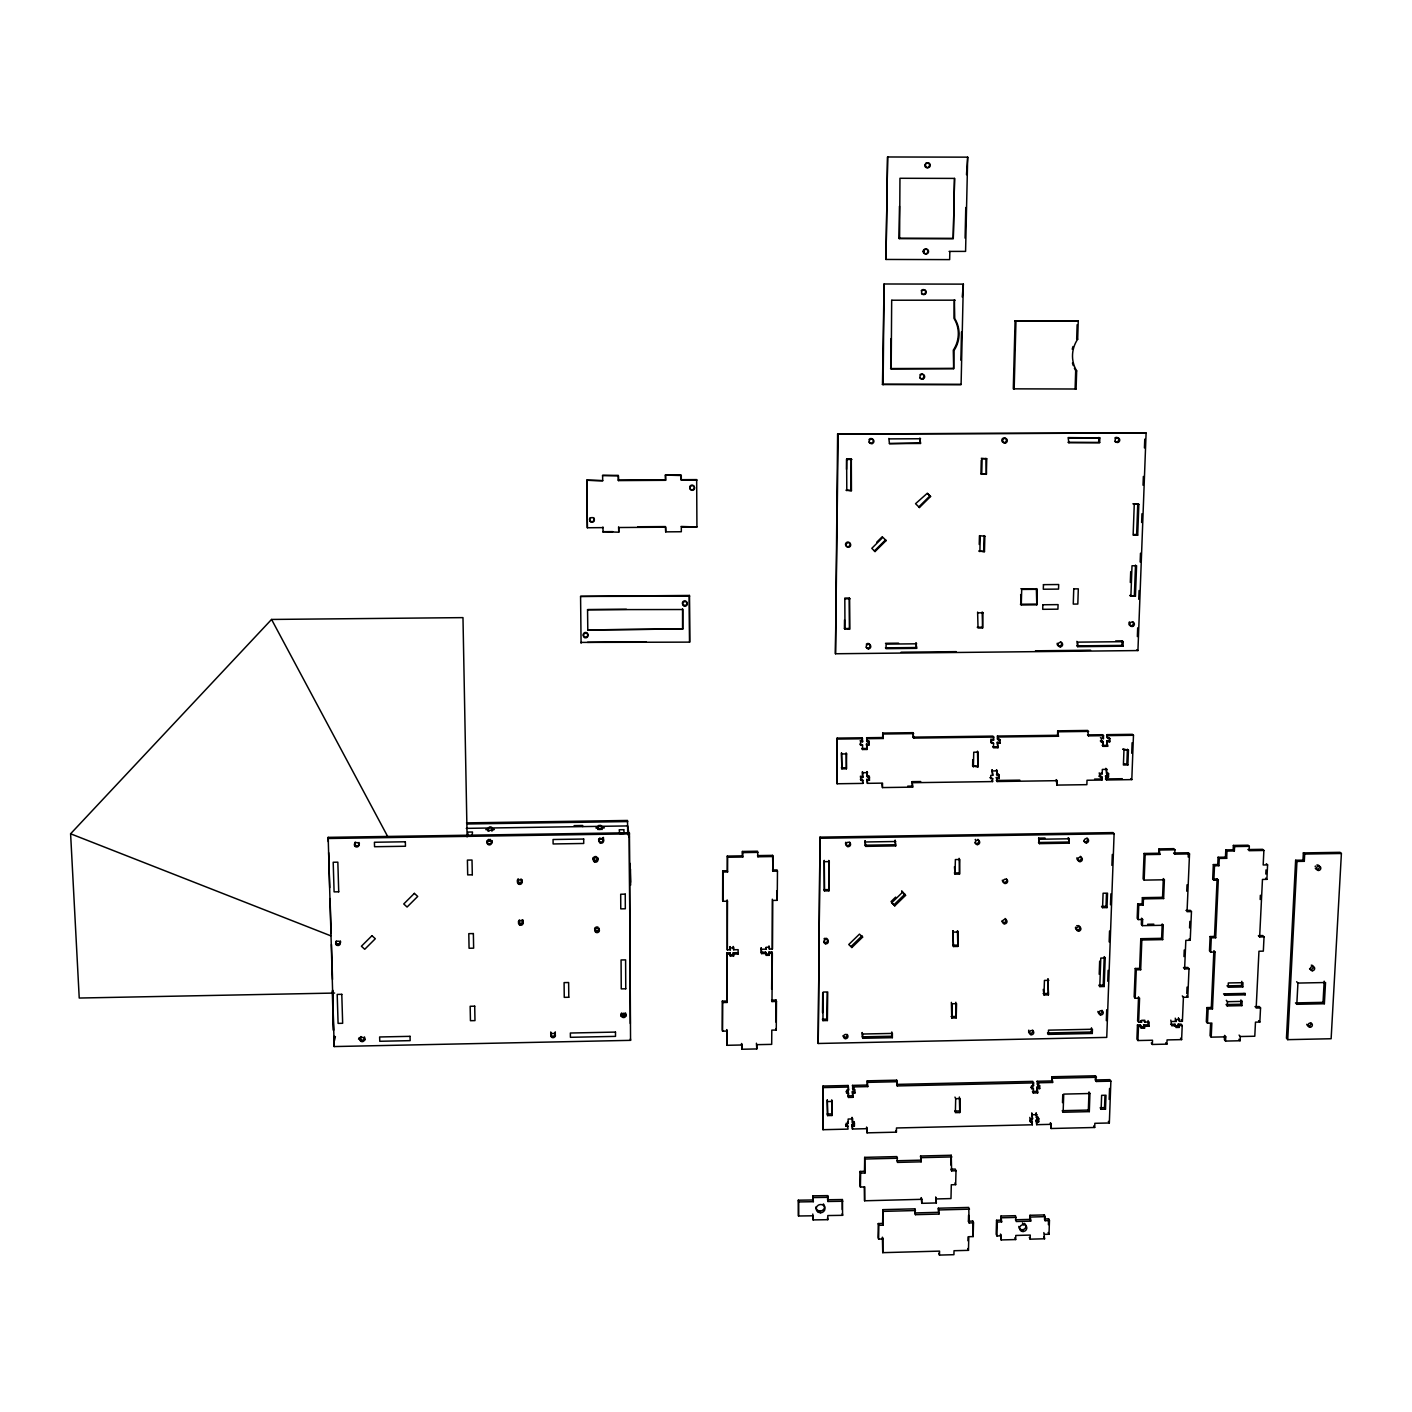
<?xml version="1.0" encoding="UTF-8"?>
<svg xmlns="http://www.w3.org/2000/svg" width="1412" height="1412" viewBox="0 0 1412 1412"><rect width="100%" height="100%" fill="white"/><g stroke="black" fill="none" stroke-linecap="round" stroke-linejoin="round"><path stroke-width="1.5" d="M581.073 643.219L580.579 596.411L689.374 595.44L689.638 642.125L580.985 642.407M689.638 642.125L689.374 595.44M637.765 526.764L665.458 526.57L665.705 531.865L681.325 531.742L681.325 527.082L696.928 526.976L696.663 479.603L681.025 479.692L681.025 474.997L665.352 475.085L665.599 480.309L618.456 480.592L618.279 475.35L602.571 475.438L602.73 480.68L586.862 480.239L602.73 480.68M722.344 1001.126L722.662 1002.538L727.145 1002.449L726.827 1001.037L722.344 1001.126L722.256 1029.683L722.573 1031.148L727.056 1031.06L727.003 1045.304L741.918 1044.986L741.9 1049.257L756.779 1048.939L756.814 1044.668L771.693 1044.368L771.799 1030.125L776.265 1030.036L776.476 1001.461L776.053 1000.049L771.587 1000.137L771.993 1001.549L776.476 1001.461M722.715 870.816L723.032 872.016L727.586 871.945L727.251 870.745L722.715 870.816L722.626 900.026L722.962 901.28L727.48 901.209L727.321 949.87L730.339 949.817L730.004 946.622L730.339 949.817M722.573 1031.148L722.662 1002.538M722.962 901.28L723.032 872.016M726.827 1001.037L726.968 952.888L729.969 952.818L730.304 956.03L733.622 955.977L733.269 952.765L737.77 952.676L738.123 954.018L733.622 954.088M727.251 870.745L727.286 856.096L742.412 855.848L742.783 857.031L727.621 857.26L727.286 856.096M727.145 1002.449L726.968 952.888M727.586 871.945L727.621 857.26M730.304 956.03L729.969 952.818M733.622 955.977L733.269 952.765M733.64 949.764L733.305 946.552L733.64 949.764L738.141 949.676L738.123 954.018M742.412 855.848L742.43 851.454L757.538 851.207L757.909 856.784L773.035 856.537L772.929 871.204L777.465 871.133L777.235 900.344L772.717 900.415L772.382 949.041L769.381 949.093L768.975 945.899M742.783 857.031L742.43 851.454M756.426 1043.203L756.779 1048.939M761.545 953.577L761.174 947.911L761.545 953.577L766.045 953.488L766.028 955.359L769.328 955.306L768.94 952.094L771.923 952.041L772.346 953.365L771.993 1001.549M761.156 952.235L765.639 952.165L765.639 954.035L768.922 953.965L769.328 955.306M761.58 949.235L766.081 949.164L766.081 947.276L769.381 947.223L769.381 949.093M768.922 953.965L768.94 952.094M771.658 989.212L771.923 952.041M772.311 899.179L772.382 949.041M772.929 871.204L772.611 855.372L757.52 855.601L757.909 856.784M775.894 1022.006L776.053 1000.049M776.882 890.76L777.235 900.344M798.309 1200.2L798.504 1215.997L813.171 1215.785L813.118 1219.915L827.767 1219.686L827.82 1215.555L842.611 1215.326L842.382 1199.547L827.608 1199.759L827.661 1195.629L813.012 1195.84L813.312 1201.7L798.645 1201.93L798.309 1200.2L812.959 1199.988M798.504 1215.997L798.645 1201.93M812.8 1214.038L813.118 1219.915M813.312 1201.7L813.012 1195.84M820.001 837.139L818.201 1043.486L1106.743 1037.396L1114.103 833.715L1113.097 832.586L820.001 837.139L818.201 1043.486M822.508 1012.616L822.719 992.865M824.414 890.901L824.255 860.508L824.414 890.901L828.932 890.831L829.285 861.602L828.756 860.438L828.932 890.831M822.931 1020.629L823.249 992.054L827.714 991.965L827.379 1020.541L822.931 1020.629L822.419 1019.199L826.867 1019.111L827.379 1020.541M852.954 1093.117L854.86 1093.082L854.313 1091.529L852.407 1091.564L852.883 1097.336L848.471 1097.442L848.524 1093.223L846.6 1093.259L846.653 1090.17L848.559 1090.117L848.065 1085.493L823.002 1086.04L823.019 1129.706L848.03 1129.106L847.535 1124.711L845.611 1124.764L846.159 1126.352L848.065 1126.317M823.019 1129.706L823.002 1086.04M826.867 1019.111L827.185 992.777M827.591 1115.586L827.273 1100.001L827.591 1115.586L832.021 1115.498L832.197 1101.448L831.686 1099.895L832.021 1115.498M842.787 1201.259L827.979 1201.488L827.661 1195.629M837.616 433.961L835.463 653.756L1137.931 650.561L1146.103 433.007L837.616 433.961L1146.103 433.007M835.463 653.756L838.163 434.419M867.109 744.971L869.068 744.954L866.509 743.983L867.039 749.454L862.485 749.507L862.555 745.042L860.579 745.059L860.614 741.777L862.591 741.759L862.061 737.788L837.157 738.105L837.122 783.766L862.873 783.395L862.344 779.389L860.385 779.424L862.926 780.43M837.122 783.766L837.157 738.105M841.87 768.852L841.517 752.949L841.87 768.852L846.423 768.781L846.618 753.902L846.07 752.896L846.423 768.781M844.976 629.346L844.817 598.07L849.424 598.035L849.583 629.293L844.429 628.552L844.535 619.85M846.494 469.384L846.635 458.988L851.295 458.971L851.436 490.688L846.229 490.176L851.436 490.688M846.794 490.723L846.635 458.988M849.583 629.293L849.424 598.035M850.871 490.14L851.295 458.971M842.258 1209.572L842.382 1199.547M846.159 1126.352L846.194 1123.281L848.1 1123.246L848.171 1119.045L852.583 1118.939L852.513 1123.14L854.437 1123.087L854.384 1126.176L852.477 1126.211L851.93 1124.605L853.836 1124.57L854.384 1126.176M848.471 1097.442L847.977 1091.67L846.07 1091.705M848.065 1085.493L848.559 1090.117M851.93 1124.605L852.442 1129.018L867.127 1128.665L867.056 1132.848L896.408 1132.159L896.479 1127.976L1032.348 1124.782L1031.59 1120.422L1029.701 1120.457L1030.548 1122.046L1032.437 1122.011M852.883 1097.336L852.407 1091.564M854.86 1093.082L854.913 1089.693L852.989 1089.746L852.495 1085.387L867.215 1085.051L867.78 1086.605L853.042 1086.922L852.495 1085.387M852.442 1129.018L852.477 1126.211M852.989 1089.746L853.042 1086.922M853.836 1124.57L853.889 1121.499L854.437 1123.087M860.949 780.465L860.42 776.159L862.961 777.165L861.002 777.2M862.591 741.759L862.061 737.788M862.344 779.389L862.873 783.395M862.397 776.141L862.45 771.693L862.961 777.165M860.084 1171.43L860.632 1173.107L865.026 1173.001L864.479 1171.325L860.084 1171.43L859.873 1185.356L860.42 1187.051L864.815 1186.945L864.603 1200.782L921.842 1199.317L921.771 1203.324L936.332 1202.953L935.732 1197.235L936.332 1202.953M862.732 1038.297L862.238 1032.578L862.732 1038.297L892.331 1037.679L892.402 1033.408L862.803 1034.025M865.609 846.37L865.097 840.828L865.609 846.37L895.685 845.894L895.137 840.352L895.685 845.894M867.039 749.454L866.509 743.983M869.068 744.954L869.121 741.671L867.144 741.688L866.615 737.735L882.659 737.523L883.277 738.494L867.197 738.705L866.615 737.735M860.42 1187.051L860.632 1173.107M867.144 741.688L867.197 738.705M866.88 779.336L869.421 780.342L866.88 779.336L867.409 783.342L882.535 783.13L882.465 787.578L912.664 787.137L912.099 781.648L920.712 781.542M867.515 777.112L866.986 771.623L867.515 777.112L869.474 777.077L869.421 780.342M867.409 783.342L867.462 780.377M868.486 743.965L868.539 740.682L866.562 740.718M868.839 779.3L868.892 776.053L866.933 776.07M864.232 1187.21L864.603 1200.782M864.479 1171.325L864.691 1157.363L896.902 1156.587L897.432 1162.411L921.153 1161.829L920.571 1156.004L951.229 1155.263L951.617 1170.866L955.995 1170.76L955.659 1184.668L951.3 1184.774L950.982 1198.576L936.421 1198.947M865.026 1173.001L864.691 1157.363M867.215 1085.051L867.268 1080.833L896.691 1080.18L897.238 1085.934L1033.602 1082.898L1033.513 1085.704L1031.625 1085.74L1031.537 1088.828L1033.425 1088.776L1033.302 1092.976L1037.679 1092.87L1036.955 1087.152L1038.844 1087.099L1039.709 1088.634L1037.802 1088.687M867.78 1086.605L867.268 1080.833M882.482 384.399L884.071 283.988L963.337 284.13L961.095 384.523L882.482 384.399L961.095 384.523M883.118 384.77L884.071 283.988M885.977 259.455L887.601 156.979L885.977 259.455L949.658 259.614L949.835 251.53M881.9 783.554L882.465 787.578M882.659 737.523L882.729 733.057L913.017 732.669L913.599 738.105L993.73 737.082L993.642 740.047L990.889 739.111L990.8 742.377L993.554 743.33L993.448 747.795L997.966 747.725L997.278 742.288L1000.049 743.241L998.09 743.277M883.277 738.494L882.729 733.057M920.5 443.456L919.9 438.285L920.5 443.456L889.436 443.597L888.872 438.444M953.665 368.709L953.294 350.158A29.07 28.24 -65.1 0 0 953.982 318.335L954.371 299.962L954.741 318.582A29.122 28.293 -65 0 1 954.053 350.458L953.665 368.709L891.184 368.885L891.043 338.58M891.184 368.885L891.678 300.032M878.264 1223.551L878.846 1225.298L883.224 1225.192L882.624 1223.445L878.264 1223.551L878.035 1237.318L878.617 1239.083L882.977 1238.977L882.747 1252.656L939.562 1251.12L939.474 1255.091L953.93 1254.686L954.018 1250.732L968.473 1250.344L968.808 1236.7L973.15 1236.577L973.503 1222.827L972.762 1221.08L968.42 1221.203L968.561 1215.308M878.617 1239.083L878.846 1225.298M899.603 238.557L899.956 178.283L954.547 178.406L953.259 238.593L898.932 238.451L899.479 206.223M882.624 1223.445L882.871 1209.643L914.835 1208.831L915.4 1214.673L938.927 1214.073L938.327 1208.213L968.756 1207.437L969.161 1222.951L973.503 1222.827M883.224 1225.192L882.871 1209.643M892.331 1037.679L891.784 1031.96M897.238 1085.934L896.691 1080.18M912.664 787.137L912.099 781.648M913.599 738.105L913.017 732.669M916.6 648.355L916.017 642.99L916.6 648.355L886.048 648.673L886.118 644.119L916.688 643.801M915.4 1214.673L914.835 1208.831M921.153 1161.829L920.571 1156.004M953.259 238.593L954.547 178.406M938.927 1214.073L938.327 1208.213M960.866 360.184L961.484 331.873M962.26 297.014L963.337 284.13M965.084 238.134L965.773 207.511M966.496 174.7L967.679 157.156L965.579 251.389L949.076 251.407M951.776 1017.981L952.112 1003.773L956.542 1003.667L956.206 1017.893L951.776 1017.981L951.388 1002.361M953.4 946.517L952.994 930.826L953.4 946.517L957.848 946.428L958.183 932.026L957.46 930.737L957.848 946.428M955.042 874.152L955.377 859.573L959.86 859.502L959.525 874.081L955.042 874.152L954.459 866.721M951 1165.218L951.229 1155.263M956.206 1017.893L955.818 1002.273M959.525 874.081L959.119 858.319M955.695 1098.66L955.359 1112.638L959.754 1112.55L960.089 1098.554L955.695 1098.66L954.971 1097.106M959.754 1112.55L959.366 1097M973.38 767.051L973.75 752.208L978.269 752.155L977.898 766.981L972.621 766.028L972.762 759.674M979.24 544.45L979.451 535.678L984.852 536.26L984.464 551.651L979.081 551.033L984.464 551.651M981.305 458.282L986.741 458.759L986.37 474.326L980.934 473.85L981.252 460.224M977.616 612.084L978.022 628.022L982.593 627.987L982.981 612.79L982.17 612.031L982.593 627.987M979.875 551.686L980.246 536.295M981.728 474.361L982.117 458.776L986.741 458.759M977.898 766.981L977.492 751.149M983.67 550.998L984.04 535.642L984.852 536.26M986.37 474.326L985.929 458.265M967.944 1240.777L968.032 1236.877M972.762 1221.08L973.15 1236.577M991.595 743.347L991.683 740.082M912.752 782.707L992.583 781.577L992.654 778.63L989.9 777.606M992.742 775.365L992.054 769.911L992.742 775.365L990.783 775.4L990.694 778.647L992.654 778.63M1102.066 777.094L1099.136 776.088L1102.066 777.094L1101.96 780.042L1087.011 780.254L1086.869 784.666L1056.953 785.09L1057.094 780.677L997.084 781.524L996.36 777.518L999.114 778.524L996.36 777.518M997.243 775.312L996.554 769.84L997.243 775.312L999.202 775.276L999.114 778.524M997.966 747.725L997.278 742.288M997.437 736.058L998.249 737.011L1058.471 736.252L1057.553 735.281L997.437 736.058L997.349 739.023L1000.137 739.976L1000.049 743.241M997.084 781.524L997.172 778.559M998.16 739.994L998.249 737.011M998.302 777.5L998.39 774.253L996.431 774.27M999.219 742.271L999.308 739.005L1000.137 739.976M1015.087 320.771L1013.286 388.847L1076.085 389.006L1076.668 370.862A29.034 27.834 -59.9 0 1 1077.674 339.215L1078.256 320.93L1015.087 320.771L1078.256 320.93M1014.151 389.2L1015.969 321.018M996.537 1220.268L997.313 1222.015L1001.655 1221.892L1000.861 1220.144L996.537 1220.268L996.166 1234.194L996.943 1235.959L1001.267 1235.835L1001.161 1239.93L1015.669 1239.559L1015.775 1235.465L1030.266 1235.076L1030.142 1239.171L1044.562 1238.783L1043.839 1232.588M996.943 1235.959L997.313 1222.015M1000.861 1220.144L1000.984 1216.05L1015.493 1215.679L1016.181 1221.521L1030.689 1221.133L1029.983 1215.291L1044.386 1214.92L1045.127 1220.692L1049.451 1220.586L1049.01 1234.229L1044.686 1234.353M1001.655 1221.892L1000.984 1216.05M1020.841 588.733L1037.255 589.316L1036.796 604.83L1021.264 604.989L1020.682 594.54M1021.264 604.989L1021.706 589.439L1037.255 589.316M1036.796 604.83L1036.355 588.592M1069.184 843.158L1068.39 837.651L1069.184 843.158L1039.391 843.635L1038.65 838.11L1045.021 838.022M1030.548 1122.046L1029.789 1117.404M1039.391 843.635L1038.65 838.11M1031.59 1120.422L1032.348 1124.782M1032.525 1118.939L1031.801 1113.186L1032.525 1118.939L1030.636 1118.975M1030.689 1221.133L1029.983 1215.291M1035.949 1120.316L1036.796 1121.905L1038.702 1121.852L1037.838 1120.263L1035.949 1120.316L1036.726 1124.676L1051.269 1124.34L1051.128 1128.506L1094.688 1127.482L1094.829 1123.317L1109.338 1122.981L1110.873 1081.168L1109.885 1079.65L1095.359 1079.968L1095.5 1075.785L1051.834 1076.756L1052.593 1082.474L1037.979 1082.792L1037.132 1081.274L1051.711 1080.939M1036.902 1118.833L1036.161 1113.08L1036.902 1118.833L1038.791 1118.798L1038.702 1121.852M1037.679 1092.87L1036.955 1087.152M1039.709 1088.634L1039.797 1085.563L1037.908 1085.599L1037.132 1081.274M1036.726 1124.676L1036.796 1121.905M1037.908 1085.599L1037.979 1082.792M1037.838 1120.263L1037.926 1117.21L1036.037 1117.263M1048.41 994.86L1047.986 978.975L1048.41 994.86L1043.997 994.948L1043.256 989.424M1043.997 994.948L1044.439 980.422L1048.869 980.334M1048.357 1034.396L1048.498 1030.16L1092.429 1029.242L1092.288 1033.46L1048.357 1034.396L1047.492 1032.949L1091.335 1032.031L1092.288 1033.46M1057.553 735.281L1057.694 730.834L1087.681 730.445L1088.511 735.864L1103.513 735.67L1103.407 738.635L1100.46 737.699M1058.471 736.252L1057.694 730.834M1045.127 1220.692L1044.386 1214.92M1068.919 442.733L1068.107 437.596L1099.842 437.914L1099.683 442.591L1068.919 442.733L1067.966 442.274L1099.683 442.591M1052.593 1082.474L1051.834 1076.756M1048.392 1224.681L1048.586 1218.838L1044.262 1218.962M1074.373 368.144A28.981 27.781 -59.9 0 0 1075.679 370.544L1075.114 388.635L1076.085 389.006M1077.127 324.742L1076.685 338.933L1077.674 339.215M1115.674 640.942L1122.134 640.889L1123.175 641.683L1123.017 646.202L1077.691 646.678L1076.879 641.348M1062.495 1102.631L1062.759 1094.582M1077.691 646.678L1077.833 642.142L1123.175 641.683M1063.13 1112.25L1063.73 1094.106L1089.923 1093.506L1089.305 1111.632L1063.13 1112.25L1062.23 1110.679L1088.352 1110.061L1089.305 1111.632M1098.677 442.132L1098.836 437.455M1088.352 1110.061L1088.987 1091.97L1089.923 1093.506M1100.124 777.112L1099.242 772.858M1107.626 746.295L1106.779 740.876L1107.626 746.295L1103.143 746.348L1103.284 741.9L1101.342 741.918L1101.448 738.652M1091.335 1032.031L1091.476 1027.795M1101.96 780.042L1101.078 776.07M1103.143 746.348L1102.295 740.929L1100.354 740.947L1101.342 741.918M1088.511 735.864L1087.54 734.893L1102.507 734.699L1103.407 738.635M1100.23 773.882L1102.172 773.847L1102.331 769.416L1106.814 769.363L1106.655 773.794L1108.596 773.758L1108.491 777.006L1105.543 776L1108.491 777.006M1107.785 741.847L1109.726 741.812L1109.85 738.547L1106.902 737.611L1107.008 734.646L1132.424 734.328L1133.465 735.281L1131.806 779.618L1106.443 779.971L1105.543 776M1099.207 974.28L1099.666 961.131M1106.443 779.971L1106.549 777.024M1107.908 738.582L1107.008 734.646M1110.873 1081.168L1096.312 1081.486L1095.5 1075.785M1099.789 986.6L1100.795 958.077L1105.208 957.989L1104.184 986.511L1099.789 986.6L1098.818 985.223L1103.213 985.135L1104.184 986.511M1102.578 907.669L1103.09 893.231L1107.52 893.161L1107.008 907.598L1102.578 907.669L1101.589 906.416L1106.02 906.345L1107.008 907.598M1107.485 775.965L1107.608 772.735L1108.596 773.758M1109.726 741.812L1108.844 737.593L1109.85 738.547M1103.213 985.135L1104.219 956.665L1105.208 957.989M1106.02 906.345L1106.461 893.99M1101.131 1109.285L1101.642 1095.341L1106.002 1095.235L1105.49 1109.179L1101.131 1109.285L1100.177 1107.714L1104.519 1107.608L1105.49 1109.179M1106.32 1020.629L1106.726 1009.704M1107.749 981.269L1108.138 970.344M1109.161 941.91L1109.55 930.985M1110.503 904.739L1110.891 893.814M1111.915 865.38L1112.303 854.454M1104.519 1107.608L1104.961 1095.677M1123.017 646.202L1121.975 645.39L1122.134 640.889M1109.161 1099.418L1109.567 1088.44M1123.952 750.213L1123.405 765.004L1127.888 764.933L1128.435 750.16L1122.911 749.225L1128.435 750.16M1130.306 582.468L1130.712 571.613M1130.888 596.235L1132.018 565.771L1136.572 565.735L1135.442 596.182L1129.829 595.511L1135.442 596.182M1134.26 504.402L1133.13 535.166L1137.701 535.13L1138.849 504.384L1133.201 503.837L1138.849 504.384M1127.888 764.933L1126.847 763.927L1127.394 749.172M1134.366 595.458L1135.495 565.065M1137.701 535.13L1136.625 534.513L1137.772 503.819M1131.718 753.284L1132.106 742.747M1137.366 636.583L1137.684 627.81M1138.76 599.288L1139.096 590.516M1140.155 561.994L1140.49 553.222M1141.637 522.511L1141.955 513.739M1143.032 485.216L1143.367 476.444M1144.426 447.922L1144.761 439.15M1135.248 968.473L1136.272 969.815L1140.684 969.744L1139.643 968.403L1135.248 968.473L1134.154 996.872L1135.195 998.249L1139.572 998.16L1138.637 1022.217L1141.567 1022.164L1141.637 1020.329L1144.85 1020.258L1144.779 1022.094L1149.156 1022.006L1148.98 1026.224L1144.602 1026.33L1143.561 1024.9L1147.938 1024.794L1148.98 1026.224M1137.719 903.927L1138.76 905.18L1143.19 905.092L1142.131 903.856L1137.719 903.927L1137.172 918.294L1138.213 919.565L1142.626 919.477L1142.396 925.654L1163.276 925.284L1162.694 939.615L1141.831 940.004L1140.79 938.698L1161.617 938.327L1162.694 939.615M1135.195 998.249L1136.272 969.815M1138.213 919.565L1138.76 905.18M1144.602 1026.33L1144.532 1028.165L1141.32 1028.218L1140.367 1024.953L1137.454 1025.024L1136.907 1039.091L1137.931 1040.538L1152.51 1040.238L1152.333 1044.456L1166.894 1044.139L1167.053 1039.92L1181.615 1039.62L1182.215 1025.536L1181.103 1024.106L1178.19 1024.177L1179.214 1027.424L1176.019 1027.495L1174.996 1024.229L1170.636 1024.335M1138.549 996.784L1137.613 1020.788L1138.637 1022.217M1139.643 968.403L1140.79 938.698M1142.131 903.856L1142.379 897.661L1162.553 897.326L1163.629 898.544L1143.438 898.897L1142.379 897.661M1144.091 853.466L1145.15 854.631L1159.94 854.384L1158.864 853.236L1144.091 853.466L1143.102 878.917L1144.161 880.117L1164.388 879.782L1163.629 898.544M1137.931 1040.538L1138.478 1026.453L1137.454 1025.024M1140.684 969.744L1141.831 940.004M1143.19 905.092L1143.438 898.897M1144.161 880.117L1145.15 854.631M1141.32 1028.218L1140.367 1024.953M1144.532 1028.165L1143.561 1024.9M1147.938 1024.794L1148.097 1020.576M1158.864 853.236L1159.04 848.877L1173.813 848.647L1174.925 849.795L1174.731 854.154L1189.522 853.907L1187.051 911.675L1191.463 911.605L1190.228 940.268L1185.833 940.357L1184.615 968.897L1189.01 968.808L1187.792 997.19L1183.415 997.278L1182.303 995.901M1159.94 854.384L1159.04 848.877M1162.553 897.326L1163.294 878.582L1164.388 879.782M1161.617 938.327L1162.2 924.013L1163.276 925.284M1170.813 1020.099L1171.731 1025.765L1176.09 1025.659M1174.996 1024.229L1174.925 1026.065L1178.12 1025.994M1171.907 1021.529L1176.267 1021.441L1175.261 1018.176M1179.214 1027.424L1178.19 1024.177M1179.479 1021.37L1178.455 1018.123L1179.479 1021.37L1182.391 1021.317L1183.415 997.278M1183.98 956.595L1184.244 950.011M1186.751 891.201L1187.015 884.794M1188.198 857.031L1188.374 852.76L1173.637 852.989L1174.731 854.154M1186.768 993.624L1187.051 987.094M1189.575 927.966L1189.857 921.365M1206.96 1007.603L1208.107 1009.015L1212.484 1008.927L1211.319 1007.515L1206.96 1007.603L1206.325 1021.723L1207.472 1023.153L1211.849 1023.065L1211.214 1037.149L1225.757 1036.849L1225.545 1041.068L1240.071 1040.75L1240.283 1036.532L1239.083 1035.084M1210.119 936.544L1211.284 937.833L1215.697 937.744L1214.514 936.456L1210.119 936.544L1209.484 950.823L1210.649 952.129L1215.044 952.059L1212.484 1008.927M1215.697 937.744L1218.291 880.17L1213.861 880.258L1212.696 879.058L1213.332 864.585L1217.762 864.515L1218.944 865.697L1219.28 858.443L1218.079 857.278L1217.762 864.515M1207.472 1023.153L1208.107 1009.015M1210.649 952.129L1211.284 937.833M1213.861 880.258L1214.514 865.768L1213.332 864.585M1210.596 1023.647L1210.049 1035.702L1211.214 1037.149M1211.319 1007.515L1213.879 950.735L1215.044 952.059M1214.514 936.456L1217.109 878.988L1212.696 879.058M1225.793 849.9L1226.993 851.065L1226.657 858.319L1225.457 857.155L1225.793 849.9L1233.153 849.795L1234.37 850.942L1234.582 846.582L1233.364 845.435L1233.153 849.795M1224.769 995.231L1223.586 993.854L1245.243 993.413L1245.172 994.825L1224.769 995.231L1224.822 993.819M1241.889 1005.644L1240.689 1004.25L1240.883 1000.014L1242.101 1001.39L1241.889 1005.644L1227.257 1005.944L1227.452 1001.69L1226.269 1000.296M1242.789 986.935L1242.984 982.681L1228.316 982.964L1228.122 987.235L1242.789 986.935L1241.572 985.576L1241.783 981.322M1233.364 845.435L1248.102 845.206L1249.338 846.335L1249.126 850.695L1263.881 850.465L1263.175 864.974L1267.588 864.885L1266.882 879.358L1262.469 879.429L1259.645 936.933L1264.04 936.862L1263.334 951.141L1258.957 951.229L1256.168 1008.027L1260.545 1007.939L1259.839 1022.059L1255.48 1022.147L1254.791 1036.232L1240.283 1036.532M1260.175 899.497L1260.369 895.243M1265.805 874.046L1266.017 869.916M1302.976 860.155L1295.634 860.261L1286.456 1038.208L1287.726 1039.656L1331.128 1038.738L1341.4 853.483L1340.006 852.318L1303.347 852.919L1302.976 860.155L1304.3 861.32L1304.688 854.066L1303.347 852.919M1287.726 1039.656L1296.957 861.426L1295.634 860.261M1297.928 983.07L1325.533 982.523L1324.368 1003.738L1296.816 1004.303L1297.928 983.07L1296.622 981.711M1324.368 1003.738L1323.026 1002.343L1324.191 981.181M491.853 842.964L491.764 840.775M491.905 842.117L491.976 840.97L487.405 841.04L487.317 842.187M487.264 843.035L487.158 840.846M472.137 835.78L472.49 832.003L467.937 832.074L467.548 835.851M364.843 1040.114L365.037 1039.126M360.272 1040.203L360.501 1039.108L358.524 1039.161M361.013 1036.549L360.713 1038.032L358.754 1038.067M334.203 1046.557L328.184 837.351L629.328 832.745L630.546 1040.344L334.203 1046.557L334.291 1036.302M334.415 1040.75L335.403 1036.567M334.626 993.06L79.231 998.037L70.6 833.786L271.563 619.444L462.977 617.626L467.107 836.91M876.746 542.19L882.271 536.701M930.579 496.495L929.855 495.93L918.753 506.961L919.441 507.526L930.579 496.495L927.366 493.212L915.541 503.696L919.441 507.526M875.034 551.562L886.118 540.584L882.888 537.337L871.804 548.333L875.034 551.562L874.416 550.909L885.483 539.949L886.118 540.584M895.649 897.114L891.043 901.58L894.784 905.851L905.551 895.402L901.791 891.148L905.551 895.402M902.427 892.366L891.678 902.833L894.784 905.851M894.167 904.598L904.898 894.167M851.877 947.523L862.591 937.127L862.026 935.821L851.33 946.216L851.877 947.523L848.753 944.522L859.467 934.126L862.591 937.127M883.453 1211.372L915.47 1210.543M939.015 1209.943L969.497 1209.166M914.747 1212.943L938.239 1212.326M1001.761 1217.779L1016.305 1217.409M1030.813 1217.038L1045.251 1216.65M1015.369 1219.774L1029.86 1219.403M827.097 1114.015L831.509 1113.909M954.653 1111.067L959.03 1110.962M1032.649 1114.756L1037.026 1114.65M865.256 1159.023L897.52 1158.228M921.224 1157.663L951.935 1156.922M896.814 1160.752L920.483 1160.17M867.85 1082.369L897.308 1081.716M1052.717 1078.274L1096.471 1077.303M896.62 1084.398L1032.754 1081.363L1033.602 1082.898M823.496 1087.593L848.612 1087.028M852.442 1088.193L854.366 1088.158M1037.043 1084.063L1038.932 1084.028M1030.689 1087.293L1032.578 1087.24L1033.425 1088.776M1036.832 1091.335L1032.454 1091.441L1033.302 1092.976M847.924 1095.871L852.336 1095.783M827.767 1101.554L832.197 1101.448M1226.94 985.858L1241.572 985.576M1043.133 993.571L1047.527 993.483M1227.452 1001.69L1242.101 1001.39M624.263 1016.128L621.262 1016.199L621.156 1015.228L625.657 1015.14L625.763 1016.093M1323.026 1002.343L1295.51 1002.908L1296.816 1004.303M1240.689 1004.25L1226.075 1004.532L1227.257 1005.944M1254.95 1006.632L1259.292 1006.544L1260.545 1007.939M951.07 1016.569L955.483 1016.463M1176.355 1019.605L1179.549 1019.535M1138.478 1026.453L1141.39 1026.383M1179.302 1025.606L1182.215 1025.536M1140.296 1026.789L1143.491 1026.718M862.167 1036.832L891.713 1036.214M1147.603 924.278L1153.851 924.172M953.735 932.114L958.183 932.026M336.074 944.24L339.145 944.187M730.339 947.929L733.64 947.876M952.676 945.193L957.124 945.122M727.304 954.212L730.322 954.159M769.346 953.435L772.346 953.365M729.969 954.706L733.269 954.636M1226.993 851.065L1234.37 850.942M824.767 861.691L829.285 861.602M1304.688 854.066L1341.4 853.483M1218.079 857.278L1225.457 857.155M1219.28 858.443L1226.657 858.319M772.505 870.004L777.041 869.933L777.465 871.133M1296.957 861.426L1304.3 861.32M1214.514 865.768L1218.944 865.697M954.318 872.951L958.783 872.881M823.92 889.684L828.42 889.613M1185.939 910.44L1190.334 910.352L1191.463 911.605M466.507 822.878L627.51 820.46L627.74 834.792M467.566 823.973L627.687 821.572M574.084 825.632L582.644 825.49L582.732 826.602M466.278 828.367L487.934 828.032L485.852 829.638L487.828 829.603L487.74 830.715L494.324 829.497L492.453 827.962L597.735 826.373L595.935 827.962L597.894 827.926L598 829.038L604.354 827.838L602.236 826.302L627.705 825.932L629.364 837.175M327.813 838.516L629.505 833.874M600.135 839.293L603.171 839.24L603.295 840.387L603.277 837.44M820.496 838.269L1114.103 833.715M865.68 841.976L895.773 841.499M1039.514 839.257L1069.325 838.781M865.026 845.223L895.067 844.747M1038.508 842.487L1068.249 842.029M742.8 852.619L757.944 852.371M1234.582 846.582L1249.338 846.335M1160.117 850.024L1174.925 849.795M1247.89 849.547L1262.61 849.318L1263.881 850.465M813.365 1197.553L828.032 1197.341M883.347 734.011L913.688 733.622M1058.612 731.787L1088.652 731.398M912.929 737.135L992.918 736.111L993.73 737.082M837.687 739.076L862.644 738.758M1108.014 735.617L1133.465 735.281M860.049 740.806L862.026 740.77M990.8 742.377L993.554 743.33M1106.779 740.876L1108.72 740.841M866.456 748.466L861.902 748.519L862.485 749.507M992.636 746.807L997.154 746.736M1102.137 745.36L1106.62 745.307M842.064 753.955L846.618 753.902M841.323 767.828L845.859 767.757M972.621 766.028L977.122 765.975M1123.864 763.963L1126.847 763.927M863.032 772.717L867.586 772.646M992.848 770.934L997.366 770.864M996.272 780.483L1019.817 780.148M1094.582 779.089L1100.972 779M1105.437 778.947L1122.328 778.7M907.704 786.149L912.011 786.096M978.392 612.843L982.981 612.79M682.826 628.975L587.798 629.911L682.826 628.975L682.826 609.525L587.551 609.649L626.416 609.278M844.429 628.552L849.018 628.499M977.245 627.246L981.799 627.193M587.498 642.336L646.008 641.754M885.5 643.307L898.579 643.166M885.43 647.843L915.929 647.526M1076.721 645.866L1121.975 645.39M901.05 652.22L956.153 651.638M1035.49 650.808L1090.593 650.226M689.638 596.164L580.579 596.411M845.382 598.812L849.989 598.776M1020.399 604.248L1035.914 604.089M681.061 526.464L696.928 526.976M586.862 480.239L587.357 527.753L603.048 527.629M665.705 531.865L665.687 527.188L618.738 527.523L618.756 532.2L602.959 531.689L612.737 531.618M1133.589 534.548L1136.625 534.513M889.507 438.885L920.589 438.744M1069.061 438.055L1099.842 437.914M919.812 442.98L889.436 443.597M847.2 459.482L851.86 459.465M618.456 480.592L618.438 475.879L602.571 475.438M665.352 475.085L681.29 475.526L681.29 480.221L696.963 480.133M980.934 473.85L985.558 473.814M618.315 480.062L665.37 479.78M890.548 368.55L952.906 368.373M892.331 300.226L955.147 300.174M898.932 238.451L952.5 238.504M887.601 156.979L967.679 157.156M923.13 251.407A2.436 2.347 -71.2 0 0 926.625 253.507A2.436 2.347 -71.2 0 0 926.713 249.306A2.436 2.347 -71.2 0 0 923.13 251.407L923.836 251.53A2.436 2.365 -71.2 0 0 927.349 253.63A2.436 2.365 -71.2 0 0 927.419 249.43A2.436 2.365 -71.2 0 0 923.836 251.53M1075.679 370.544L1076.668 370.862M70.6 833.786L330.726 935.803M1136.872 649.749L1137.931 650.561M1266.317 863.72L1267.588 864.885M1265.611 878.158L1266.882 879.358M1102.507 734.699L1103.513 735.67M1102.295 740.929L1103.284 741.9M1130.765 778.594L1131.806 779.618M1217.109 878.988L1218.291 880.17M927.719 493.759L929.855 495.93M1106.814 769.363L1105.808 768.34L1106.655 773.794M1188.374 852.76L1189.522 853.907M1264.04 936.862L1262.787 935.574L1258.41 935.644L1259.645 936.933M1101.183 772.823L1102.172 773.847M1057.094 780.677L1056.176 779.636L1056.953 785.09M1243.954 993.448L1245.172 994.825M1189.116 938.98L1190.228 940.268M1258.604 1020.629L1259.839 1022.059M1189.01 968.808L1187.88 967.467L1183.503 967.555L1184.615 968.897M992.83 739.076L993.642 740.047M1142.626 919.477L1141.584 918.224L1141.337 924.383L1142.396 925.654M1238.871 1039.303L1240.071 1040.75M1225.757 1036.849L1224.575 1035.402L1224.38 1039.62L1225.545 1041.068M1186.68 995.813L1187.792 997.19M998.39 774.253L999.202 775.276M1181.279 1019.888L1182.391 1021.317M991.771 780.536L992.583 781.577M1175.172 1020.011L1176.267 1021.441M1180.503 1038.173L1181.615 1039.62M1165.818 1042.691L1166.894 1044.139M1143.738 1020.664L1144.779 1022.094M1140.525 1020.735L1141.567 1022.164M1151.274 1042.991L1152.333 1044.456M1095.359 1079.968L1096.312 1081.486M1108.367 1121.393L1109.338 1122.981M868.539 740.682L869.121 741.671M1093.735 1125.893L1094.688 1127.482M862.555 745.042L859.996 744.071L860.579 745.059M868.892 776.053L869.474 777.077M1032.666 1084.169L1033.513 1085.704M1051.269 1124.34L1050.387 1122.752L1051.128 1128.506M1037.926 1117.21L1038.791 1118.798M271.563 619.444L387.929 836.981M1048.586 1218.838L1049.451 1220.586M1048.145 1232.482L1049.01 1234.229M1043.697 1237.018L1044.562 1238.783M1022.482 1222.933L1023.294 1224.681M1029.313 1237.406L1030.142 1239.171M1022.288 1229.764L1023.1 1231.511M1014.857 1237.777L1015.669 1239.559M1001.267 1235.835L1000.49 1234.07L1001.161 1239.93M955.995 1170.76L955.271 1169.083L950.911 1169.189L951.617 1170.866M954.953 1182.974L955.659 1184.668M968.42 1221.203L969.161 1222.951M967.749 1248.561L968.473 1250.344M895.79 1130.553L896.408 1132.159M921.842 1199.317L921.189 1197.605L921.771 1203.324M938.786 1253.291L939.474 1255.091M772.611 855.372L773.035 856.537M867.127 1128.665L866.562 1127.058L867.056 1132.848M847.977 1091.67L848.524 1093.223M852.583 1118.939L852.036 1117.351L852.513 1123.14M847.571 1121.64L848.1 1123.246M882.977 1238.977L882.394 1237.194L882.747 1252.656M765.675 947.84L766.081 949.164M765.639 952.165L766.045 953.488M775.841 1028.589L776.265 1030.036M727.48 901.209L727.145 899.956L727.321 949.87M618.756 532.2L618.58 526.905M741.918 1044.986L741.565 1043.503L741.9 1049.257M842.205 1213.579L842.611 1215.326M727.056 1031.06L726.721 1029.595L727.003 1045.304M827.608 1199.759L827.979 1201.488M820.178 1211.037L820.548 1212.767M827.45 1217.938L827.767 1219.686M627.722 830.274L628.269 834.051M630.387 1038.879L630.546 1040.344M603.383 841.234L603.436 837.563M598.617 839.31L598.741 840.458M598.812 841.305L598.882 839.116M328.184 837.351L328.325 841.728M328.661 852.654L329.72 887.636M330.055 898.562L331.132 933.544M331.467 944.487L332.544 979.469M332.879 990.394L333.479 1030.442L332.261 990.889M555.216 1032.631L555.251 1034.096M555.287 1035.172L555.304 1036.143L555.269 1031.854M550.733 1032.719L550.751 1034.184M550.751 1031.96L550.804 1036.249M602.924 527.011L603.083 532.306M586.968 480.768L587.357 527.753M587.551 609.649L587.798 629.911M625.551 1015.952L625.534 1014.098L621.051 1014.187L621.051 1016.04M630.652 885.095L629.964 863.367L629.981 867.745M630.476 869.121L630.546 882.288M629.328 832.745L630.299 1023.523M665.599 475.615L665.599 480.309M682.561 608.766L682.561 628.181M823.355 1203.924A4.395 4.112 -12 0 1 821.855 1210.684A4.395 4.112 -12 0 1 815.836 1206.96M1024.265 1223.339A3.636 3.371 -22.8 0 1 1024.088 1229.252A3.636 3.371 -22.8 0 1 1018.776 1226.446M1310.989 1023.135A2.224 2.047 -33.9 0 1 1309.33 1025.747A2.224 2.047 -33.9 0 1 1306.753 1024.318M1311.271 965.155A2.242 2.065 -35.4 0 1 1313.142 968.05A2.242 2.065 -35.4 0 1 1309.542 968.808M1316.796 865.044A2.259 2.1 -38.4 0 1 1319.355 866.35A2.259 2.1 -38.4 0 1 1318.067 869.068A2.259 2.1 -38.4 0 1 1315.296 868.239M1315.154 866.597A2.259 2.1 -38.4 0 1 1315.402 866.068M587.215 633.088A2.33 2.294 -2.9 0 1 586.404 636.865A2.33 2.294 -2.9 0 1 583.262 634.535A2.33 2.294 -2.9 0 1 586.721 632.717M593.552 517.639A2.347 2.33 5.5 0 1 593.587 520.94A2.347 2.33 5.5 0 1 590.251 520.975A2.347 2.33 5.5 0 1 590.234 517.657M689.709 486.858A2.347 2.33 -43.1 0 1 693.327 485.516A2.347 2.33 -43.1 0 1 693.327 489.364A2.347 2.33 -43.1 0 1 689.709 488.075M925.478 163.527A2.453 2.365 -76 0 1 929.308 164.251A2.453 2.365 -76 0 1 927.296 167.728A2.453 2.365 -76 0 1 924.842 164.639M1073.296 365.62A28.981 27.781 -59.9 0 1 1072.467 363.008M1072.237 349.223A28.981 27.781 -59.9 0 1 1072.996 346.505M919.971 374.709A2.383 2.33 -61.8 0 1 923.289 374.692A2.383 2.33 -61.8 0 1 923.219 378.045A2.383 2.33 -61.8 0 1 919.918 378.063M921.189 290.784A2.418 2.347 -68.6 0 1 924.595 290.007A2.418 2.347 -68.6 0 1 924.984 293.537A2.418 2.347 -68.6 0 1 921.506 293.678M846.706 542.349A2.33 2.294 -43.7 0 1 850.148 544.132A2.33 2.294 -43.7 0 1 847.006 546.532A2.33 2.294 -43.7 0 1 846.212 542.72M866.297 644.172A2.312 2.259 -35.3 0 1 869.545 644.137A2.312 2.259 -35.3 0 1 869.492 647.349A2.312 2.259 -35.3 0 1 866.262 647.384M1060.606 641.807A2.312 2.224 -42.4 0 1 1061.436 644.719A2.312 2.224 -42.4 0 1 1058.576 645.919A2.312 2.224 -42.4 0 1 1057.253 643.219M1132.724 621.845A2.312 2.206 -44.8 0 1 1132.124 625.41A2.312 2.206 -44.8 0 1 1128.859 624.069M1128.912 622.904A2.312 2.206 -44.8 0 1 1129.529 621.88M1114.827 438.055A2.365 2.277 -54.9 0 1 1118.075 438.055A2.365 2.277 -54.9 0 1 1117.969 441.356A2.365 2.277 -54.9 0 1 1114.721 441.374M1003.014 438.214A2.365 2.294 -55.3 0 1 1006.438 440.032A2.365 2.294 -55.3 0 1 1003.279 442.45A2.365 2.294 -55.3 0 1 1002.52 438.585M868.962 439.697A2.365 2.312 -56.2 0 1 872.492 439.061A2.365 2.312 -56.2 0 1 872.439 442.662A2.365 2.312 -56.2 0 1 868.927 442.062M1078.38 925.566A2.259 2.136 -30.9 0 1 1079.862 928.196A2.259 2.136 -30.9 0 1 1077.091 929.784A2.259 2.136 -30.9 0 1 1075.591 927.154M1076.685 925.813A2.259 2.136 -30.9 0 1 1077.215 925.601M1005.115 918.488A2.259 2.153 -28.7 0 1 1005.273 922.089A2.259 2.153 -28.7 0 1 1001.779 920.977M1006.562 878.988A2.277 2.153 -30 0 1 1005.132 882.235A2.277 2.153 -30 0 1 1002.343 880.17M1080.339 856.325A2.277 2.153 -33.2 0 1 1081.151 859.149A2.277 2.153 -33.2 0 1 1078.309 860.332A2.277 2.153 -33.2 0 1 1077.003 857.719M849.742 842.17A2.277 2.189 -24.2 0 1 847.747 845.488A2.277 2.189 -24.2 0 1 845.841 842.223M826.179 938.256A2.259 2.153 -20.5 0 1 827.503 941.398A2.259 2.153 -20.5 0 1 823.973 941.91M824.008 938.856A2.259 2.153 -20.5 0 1 825.014 938.274M847.341 1034.466A2.242 2.118 -19.7 0 1 845.735 1037.096A2.242 2.118 -19.7 0 1 843.035 1035.649M1032.649 1030.089A2.224 2.083 -26.7 0 1 1031.501 1033.125A2.224 2.083 -26.7 0 1 1028.571 1031.766M1028.607 1030.672A2.224 2.083 -26.7 0 1 1028.836 1030.16M1102.031 1010.304A2.224 2.083 -29.3 0 1 1100.583 1013.428A2.224 2.083 -29.3 0 1 1097.901 1011.433M1087.046 838.004A2.259 2.153 -34.1 0 1 1086.94 841.093A2.259 2.153 -34.1 0 1 1083.781 841.146M977.863 839.363A2.259 2.171 -30.3 0 1 978.428 842.576A2.259 2.171 -30.3 0 1 975.074 842.84M975.145 839.752A2.259 2.171 -30.3 0 1 975.621 839.399M598.053 829.638A2.242 2.171 -7.5 0 1 598.547 826.867A2.242 2.171 -7.5 0 1 601.424 826.832A2.242 2.171 -7.5 0 1 601.953 829.585M488.058 830.785A2.259 2.189 0.5 0 1 490.193 827.997A2.259 2.189 0.5 0 1 492.435 830.715M600.453 825.296A2.242 2.171 -7.4 0 1 599.906 829.585M599.323 829.532A2.242 2.171 -7.4 0 1 597.717 826.885M597.929 826.355A2.242 2.171 -7.4 0 1 599.288 825.314M489.152 827.203A2.259 2.189 0.5 0 1 492.241 827.962A2.259 2.189 0.5 0 1 491.464 830.944M489.205 830.98A2.259 2.189 0.5 0 1 488.34 828.014M599.2 928.531A2.294 2.189 -7.7 0 1 597.011 931.338A2.294 2.189 -7.7 0 1 594.77 928.619M594.999 928.09A2.294 2.189 -7.7 0 1 598.123 927.225M521.963 919.83A2.294 2.206 -3.2 0 1 522.934 922.654A2.294 2.206 -3.2 0 1 520.075 923.836A2.294 2.206 -3.2 0 1 518.61 921.224M518.839 920.695A2.294 2.206 -3.2 0 1 519.669 919.865M522.016 880.311A2.312 2.224 -2.5 0 1 520.622 883.012A2.312 2.224 -2.5 0 1 517.727 881.918A2.312 2.224 -2.5 0 1 518.61 879.041M520.904 878.988A2.312 2.224 -2.5 0 1 521.769 879.782M597.505 857.613A2.294 2.224 -7.3 0 1 595.529 860.985A2.294 2.224 -7.3 0 1 593.517 857.684M593.887 857.225A2.294 2.224 -7.3 0 1 596.658 856.819M358.983 842.452A2.33 2.224 7.8 0 1 358.383 845.417A2.33 2.224 7.8 0 1 355.277 845.064A2.33 2.224 7.8 0 1 355.33 842.046M340.257 940.869A2.312 2.189 5.6 0 1 338.368 944.187A2.312 2.189 5.6 0 1 336.285 940.939M364.437 1036.885A2.277 2.153 2.4 0 1 362.549 1040.15A2.277 2.153 2.4 0 1 360.484 1036.955M554.969 1032.931A2.259 2.153 -6 0 1 553.063 1036.196A2.259 2.153 -6 0 1 551.068 1033.019M625.445 1012.881A2.259 2.153 -9.4 0 1 623.504 1016.146A2.259 2.153 -9.4 0 1 621.545 1012.969M602.289 837.881A2.294 2.206 -7.6 0 1 603.242 840.722A2.294 2.206 -7.6 0 1 600.4 841.923A2.294 2.206 -7.6 0 1 598.953 839.275M599.535 838.287A2.294 2.206 -7.6 0 1 600.012 837.916M491.676 840.952A2.294 2.224 0.2 0 1 489.505 843.776A2.294 2.224 0.2 0 1 487.228 841.005M487.811 839.999A2.294 2.224 0.2 0 1 488.834 839.416M490.035 839.399A2.294 2.224 0.2 0 1 490.582 839.61M522.105 880.205A2.312 2.224 -2.5 0 1 519.245 882.412A2.312 2.224 -2.5 0 1 517.798 879.182M522.828 919.883A2.294 2.206 -3.2 0 1 521.469 923.148A2.294 2.206 -3.2 0 1 518.557 921.065M597.753 858.055A2.294 2.224 -7.3 0 1 595.176 860.296A2.294 2.224 -7.3 0 1 593.234 857.561M599.217 928.372A2.294 2.189 -7.7 0 1 596.941 930.596A2.294 2.189 -7.7 0 1 594.646 928.443M1042.85 604.76L1042.727 609.313L1057.923 609.172L1058.065 604.618L1042.85 604.76M1043.45 584.656L1043.309 589.228L1058.541 589.104L1058.682 584.533L1043.45 584.656M1073.755 588.892L1073.261 604.089L1077.815 604.054L1078.309 588.839L1073.755 588.892M371.974 935.697L361.401 946.234L364.737 949.288L375.31 938.733L371.974 935.697M414.369 893.372L403.744 903.962L407.08 907.033L417.705 896.443L414.369 893.372M341.792 994.33L337.203 994.419L338.086 1023.382L342.657 1023.294L341.792 994.33M625.763 988.788L621.245 988.877L621.068 959.966L625.604 959.878L625.763 988.788M568.789 997.26L564.253 997.349L564.094 982.611L568.63 982.523L568.789 997.26M474.714 1006.191L470.161 1006.279L470.443 1020.699L474.979 1020.611L474.714 1006.191M410.045 1036.337L379.634 1036.973L379.757 1041.279L410.151 1040.644L410.045 1036.337M615.491 1032.084L570.36 1033.019L570.413 1037.308L615.508 1036.373L615.491 1032.084M473.373 933.561L468.802 933.65L469.066 948.246L473.638 948.158L473.373 933.561M472.296 874.805L467.69 874.893L467.407 860.102L472.014 860.032L472.296 874.805M338.721 891.802L334.097 891.872L333.197 862.255L337.839 862.167L338.721 891.802M625.251 894.149L620.698 894.237L620.768 908.869L625.322 908.781L625.251 894.149M623.733 829.691L619.215 829.762L619.709 833.521L624.263 833.451L623.733 829.691M405.35 841.781L374.427 842.258L374.551 846.723L405.456 846.247L405.35 841.781M583.685 839.028L553.063 839.505L553.116 843.952L583.721 843.476L583.685 839.028M818.342 1212.255A4.412 4.13 -12 0 0 824.996 1208.566A4.412 4.13 -12 0 0 818.43 1205.089A4.412 4.13 -12 0 0 818.342 1212.255M1022.164 1231.423A3.654 3.371 -22.8 0 0 1026.718 1227.116A3.654 3.371 -22.8 0 0 1020.717 1225.74A3.654 3.371 -22.8 0 0 1022.164 1231.423M1310.071 1027.265A2.224 2.065 -33.9 0 0 1312.136 1024.053A2.224 2.065 -33.9 0 0 1308.359 1024.124A2.224 2.065 -33.9 0 0 1310.071 1027.265M1312.383 970.75A2.242 2.083 -35.4 0 0 1314.448 967.52A2.242 2.083 -35.4 0 0 1310.654 967.591A2.242 2.083 -35.4 0 0 1312.383 970.75M1318.49 870.463A2.259 2.1 -38.3 0 0 1320.573 867.18A2.259 2.1 -38.3 0 0 1316.761 867.25A2.259 2.1 -38.3 0 0 1318.49 870.463M684.114 605.377A2.33 2.294 -20.5 0 0 686.956 602.536A2.33 2.294 -20.5 0 0 683.073 601.53A2.33 2.294 -20.5 0 0 684.114 605.377M684.396 606.119A2.33 2.294 -20.5 0 0 687.238 603.277A2.33 2.294 -20.5 0 0 683.337 602.271A2.33 2.294 -20.5 0 0 684.396 606.119M584.533 637.518A2.33 2.294 -3 0 0 588.01 635.506A2.33 2.294 -3 0 0 584.497 633.547A2.33 2.294 -3 0 0 584.533 637.518M590.357 521.575A2.347 2.347 5.3 0 0 594.293 520.498A2.347 2.347 5.3 0 0 591.381 517.657A2.347 2.347 5.3 0 0 590.357 521.575M692.268 490.335A2.347 2.347 -43 0 0 694.298 486.805A2.347 2.347 -43 0 0 690.221 486.84A2.347 2.347 -43 0 0 692.268 490.335M929.502 166.987A2.471 2.383 -75.9 0 0 928.531 162.857A2.471 2.383 -75.9 0 0 925.548 165.875A2.471 2.383 -75.9 0 0 929.502 166.987M923.43 378.787A2.383 2.33 -61.7 0 0 923.519 374.657A2.383 2.33 -61.7 0 0 919.953 376.722A2.383 2.33 -61.7 0 0 923.43 378.787M925.054 294.261A2.418 2.347 -68.5 0 0 925.125 290.095A2.418 2.347 -68.5 0 0 921.559 292.178A2.418 2.347 -68.5 0 0 925.054 294.261M848.365 547.309A2.347 2.294 -43.6 0 0 850.412 543.814A2.347 2.294 -43.6 0 0 846.406 543.849A2.347 2.294 -43.6 0 0 848.365 547.309M868.451 648.849A2.312 2.259 -35.3 0 0 870.498 645.425A2.312 2.259 -35.3 0 0 866.527 645.46A2.312 2.259 -35.3 0 0 868.451 648.849M1060.271 646.855A2.312 2.224 -42.3 0 0 1062.353 643.448A2.312 2.224 -42.3 0 0 1058.418 643.484A2.312 2.224 -42.3 0 0 1060.271 646.855M1132.636 626.416A2.312 2.206 -44.8 0 0 1133.783 622.621A2.312 2.206 -44.8 0 0 1129.953 623.68A2.312 2.206 -44.8 0 0 1132.636 626.416M1117.951 442.415A2.365 2.277 -54.8 0 0 1119.134 438.497A2.365 2.277 -54.8 0 0 1115.233 439.573A2.365 2.277 -54.8 0 0 1117.951 442.415M1005.503 442.962A2.365 2.294 -55.3 0 0 1006.65 439.026A2.365 2.294 -55.3 0 0 1002.749 440.103A2.365 2.294 -55.3 0 0 1005.503 442.962M872.139 443.597A2.365 2.312 -56.2 0 0 873.251 439.661A2.365 2.312 -56.2 0 0 869.333 440.738A2.365 2.312 -56.2 0 0 872.139 443.597M1080.021 861.62A2.277 2.153 -33.2 0 0 1082.069 858.284A2.277 2.153 -33.2 0 0 1078.186 858.355A2.277 2.153 -33.2 0 0 1080.021 861.62M1004.779 883.453A2.277 2.171 -30 0 0 1007.586 880.717A2.277 2.171 -30 0 0 1003.844 879.817A2.277 2.171 -30 0 0 1004.779 883.453M1004.126 923.766A2.259 2.153 -28.7 0 0 1006.95 921.048A2.259 2.153 -28.7 0 0 1003.226 920.147A2.259 2.153 -28.7 0 0 1004.126 923.766M1078.591 931.126A2.259 2.136 -30.9 0 0 1080.639 927.843A2.259 2.136 -30.9 0 0 1076.774 927.913A2.259 2.136 -30.9 0 0 1078.591 931.126M847.712 846.582A2.277 2.189 -24.2 0 0 850.518 843.846A2.277 2.189 -24.2 0 0 846.741 842.911A2.277 2.189 -24.2 0 0 847.712 846.582M825.473 943.763A2.259 2.153 -20.5 0 0 828.262 941.063A2.259 2.153 -20.5 0 0 824.502 940.163A2.259 2.153 -20.5 0 0 825.473 943.763M845.117 1038.597A2.242 2.118 -19.7 0 0 847.888 1035.931A2.242 2.118 -19.7 0 0 844.182 1035.049A2.242 2.118 -19.7 0 0 845.117 1038.597M1030.937 1034.678A2.224 2.1 -26.7 0 0 1033.708 1032.031A2.224 2.1 -26.7 0 0 1030.054 1031.166A2.224 2.1 -26.7 0 0 1030.937 1034.678M1100.407 1014.875A2.224 2.083 -29.3 0 0 1103.196 1012.21A2.224 2.083 -29.3 0 0 1099.56 1011.327A2.224 2.083 -29.3 0 0 1100.407 1014.875M1086.305 842.893A2.277 2.153 -34.1 0 0 1088.334 839.575A2.277 2.153 -34.1 0 0 1084.469 839.646A2.277 2.153 -34.1 0 0 1086.305 842.893M977.404 844.605A2.277 2.171 -30.3 0 0 979.434 841.287A2.277 2.171 -30.3 0 0 975.551 841.358A2.277 2.171 -30.3 0 0 977.404 844.605M594.487 861.902A2.312 2.224 -7.3 0 0 597.929 859.908A2.312 2.224 -7.3 0 0 594.47 858.037A2.312 2.224 -7.3 0 0 594.487 861.902M518.645 884.124A2.312 2.224 -2.5 0 0 522.087 882.112A2.312 2.224 -2.5 0 0 518.575 880.258A2.312 2.224 -2.5 0 0 518.645 884.124M519.687 924.984A2.294 2.206 -3.2 0 0 523.111 923.007A2.294 2.206 -3.2 0 0 519.634 921.153A2.294 2.206 -3.2 0 0 519.687 924.984M595.97 932.361A2.294 2.206 -7.7 0 0 599.394 930.402A2.294 2.206 -7.7 0 0 595.935 928.567A2.294 2.206 -7.7 0 0 595.97 932.361M355.1 846.37A2.33 2.224 7.8 0 0 358.948 845.311A2.33 2.224 7.8 0 0 356.036 842.629A2.33 2.224 7.8 0 0 355.1 846.37M336.374 944.91A2.312 2.189 5.6 0 0 340.204 943.869A2.312 2.189 5.6 0 0 337.309 941.222A2.312 2.189 5.6 0 0 336.374 944.91M360.625 1041.05A2.277 2.153 2.4 0 0 364.42 1040.009A2.277 2.153 2.4 0 0 361.543 1037.414A2.277 2.153 2.4 0 0 360.625 1041.05M551.951 1037.414A2.259 2.153 -6 0 0 555.322 1035.473A2.259 2.153 -6 0 0 551.915 1033.69A2.259 2.153 -6 0 0 551.951 1037.414M622.533 1017.311A2.259 2.153 -9.4 0 0 625.904 1015.387A2.259 2.153 -9.4 0 0 622.515 1013.587A2.259 2.153 -9.4 0 0 622.533 1017.311M600.153 842.911A2.294 2.224 -7.6 0 0 603.577 840.934A2.294 2.224 -7.6 0 0 600.118 839.063A2.294 2.224 -7.6 0 0 600.153 842.911M487.793 844.305A2.312 2.224 0.2 0 0 491.623 843.246A2.312 2.224 0.2 0 0 488.764 840.564A2.312 2.224 0.2 0 0 487.793 844.305"/></g></svg>
